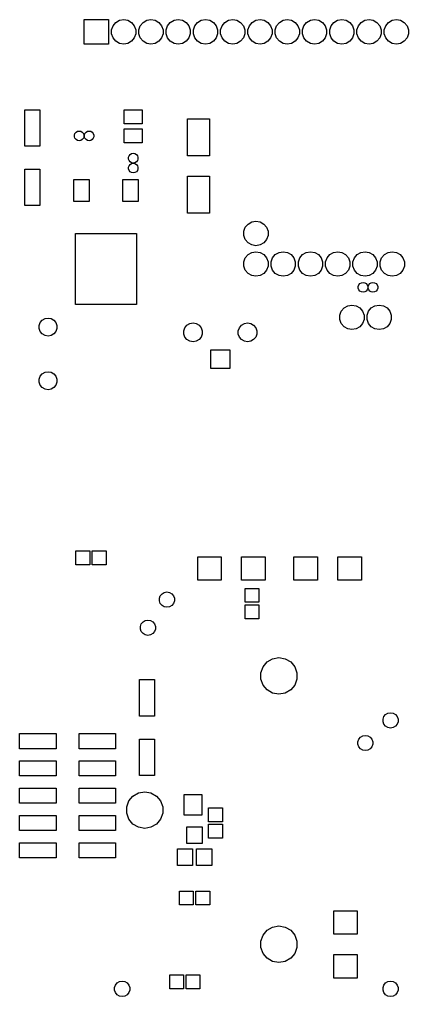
# Model space of a CAD drawing. Extents: x 0 to 100, y -163 to 0.
# Drawn here: x 0.8 to 37.1, y -92.4 to -1.4 of the extents above; entities that cross this region are included whole.
import ezdxf

# ---------------------------------------------------------------- set-up
doc = ezdxf.new("R2010")
doc.units = 0
doc.header["$MEASUREMENT"] = 0
doc.layers.add('BLACK', color=7, linetype='CONTINUOUS')

msp = doc.modelspace()

# ---------------------------------------------------------------- linework, layer by layer
at = {"layer": 'Black'}
for p, q in [((6.8602, -3.6398), (6.8602, -1.3602)), ((6.8602, -1.3602), (9.1398, -1.3602)), ((9.1398, -1.3602), (9.1398, -3.6398)), ((9.54913, -1.92792), (9.80455, -1.62353)), ((9.80455, -1.62353), (10.1487, -1.42485)), ((10.1487, -1.42485), (10.54, -1.35585)), ((10.54, -1.35585), (10.9313, -1.42485)), ((10.9313, -1.42485), (11.2754, -1.62353)), ((11.2754, -1.62353), (11.5309, -1.92792)), ((12.0891, -1.92792), (12.3446, -1.62353)), ((12.3446, -1.62353), (12.6887, -1.42485)), ((12.6887, -1.42485), (13.08, -1.35585)), ((13.08, -1.35585), (13.4713, -1.42485)), ((13.4713, -1.42485), (13.8154, -1.62353)), ((13.8154, -1.62353), (14.0709, -1.92792)), ((14.6291, -1.92792), (14.8846, -1.62353)), ((14.8846, -1.62353), (15.2287, -1.42485)), ((15.2287, -1.42485), (15.62, -1.35585)), ((15.62, -1.35585), (16.0113, -1.42485)), ((16.0113, -1.42485), (16.3554, -1.62353)), ((16.3554, -1.62353), (16.6109, -1.92792)), ((17.1691, -1.92792), (17.4246, -1.62353)), ((17.4246, -1.62353), (17.7687, -1.42485)), ((17.7687, -1.42485), (18.16, -1.35585)), ((18.16, -1.35585), (18.5513, -1.42485)), ((18.5513, -1.42485), (18.8954, -1.62353)), ((18.8954, -1.62353), (19.1509, -1.92792)), ((19.7091, -1.92792), (19.9646, -1.62353)), ((19.9646, -1.62353), (20.3087, -1.42485)), ((20.3087, -1.42485), (20.7, -1.35585)), ((20.7, -1.35585), (21.0913, -1.42485)), ((21.0913, -1.42485), (21.4354, -1.62353)), ((21.4354, -1.62353), (21.6909, -1.92792)), ((22.2491, -1.92792), (22.5046, -1.62353)), ((22.5046, -1.62353), (22.8487, -1.42485)), ((22.8487, -1.42485), (23.24, -1.35585)), ((23.24, -1.35585), (23.6313, -1.42485)), ((23.6313, -1.42485), (23.9754, -1.62353)), ((23.9754, -1.62353), (24.2309, -1.92792)), ((24.7891, -1.92792), (25.0446, -1.62353)), ((25.0446, -1.62353), (25.3887, -1.42485)), ((25.3887, -1.42485), (25.78, -1.35585)), ((25.78, -1.35585), (26.1713, -1.42485)), ((26.1713, -1.42485), (26.5154, -1.62353)), ((26.5154, -1.62353), (26.7709, -1.92792)), ((27.3291, -1.92792), (27.5846, -1.62353)), ((27.5846, -1.62353), (27.9287, -1.42485)), ((27.9287, -1.42485), (28.32, -1.35585)), ((28.32, -1.35585), (28.7113, -1.42485)), ((28.7113, -1.42485), (29.0554, -1.62353)), ((29.0554, -1.62353), (29.3109, -1.92792)), ((29.8691, -1.92792), (30.1246, -1.62353)), ((30.1246, -1.62353), (30.4687, -1.42485)), ((30.4687, -1.42485), (30.86, -1.35585)), ((30.86, -1.35585), (31.2513, -1.42485)), ((31.2513, -1.42485), (31.5954, -1.62353)), ((31.5954, -1.62353), (31.8509, -1.92792)), ((32.4091, -1.92792), (32.6646, -1.62353)), ((32.6646, -1.62353), (33.0087, -1.42485)), ((33.0087, -1.42485), (33.4, -1.35585)), ((33.4, -1.35585), (33.7913, -1.42485)), ((33.7913, -1.42485), (34.1354, -1.62353)), ((34.1354, -1.62353), (34.3909, -1.92792)), ((34.9491, -1.92792), (35.2046, -1.62353)), ((35.2046, -1.62353), (35.5487, -1.42485)), ((35.5487, -1.42485), (35.94, -1.35585)), ((35.94, -1.35585), (36.3313, -1.42485)), ((36.3313, -1.42485), (36.6754, -1.62353)), ((36.6754, -1.62353), (36.9309, -1.92792)), ((9.41323, -2.30132), (9.54913, -1.92792)), ((9.41323, -2.69868), (9.41323, -2.30132)), ((9.54913, -3.07208), (9.41323, -2.69868)), ((11.5309, -1.92792), (11.6668, -2.30132)), ((11.6668, -2.69868), (11.5309, -3.07208)), ((11.6668, -2.30132), (11.6668, -2.69868)), ((11.9532, -2.30132), (12.0891, -1.92792)), ((11.9532, -2.69868), (11.9532, -2.30132)), ((12.0891, -3.07208), (11.9532, -2.69868)), ((14.0709, -1.92792), (14.2068, -2.30132)), ((14.2068, -2.69868), (14.0709, -3.07208)), ((14.2068, -2.30132), (14.2068, -2.69868)), ((14.4932, -2.30132), (14.6291, -1.92792)), ((14.4932, -2.69868), (14.4932, -2.30132)), ((14.6291, -3.07208), (14.4932, -2.69868)), ((16.6109, -1.92792), (16.7468, -2.30132)), ((16.7468, -2.69868), (16.6109, -3.07208)), ((16.7468, -2.30132), (16.7468, -2.69868)), ((17.0332, -2.30132), (17.1691, -1.92792)), ((17.0332, -2.69868), (17.0332, -2.30132)), ((17.1691, -3.07208), (17.0332, -2.69868)), ((19.1509, -1.92792), (19.2868, -2.30132)), ((19.2868, -2.69868), (19.1509, -3.07208)), ((19.2868, -2.30132), (19.2868, -2.69868)), ((19.5732, -2.30132), (19.7091, -1.92792)), ((19.5732, -2.69868), (19.5732, -2.30132)), ((19.7091, -3.07208), (19.5732, -2.69868)), ((21.6909, -1.92792), (21.8268, -2.30132)), ((21.8268, -2.69868), (21.6909, -3.07208)), ((21.8268, -2.30132), (21.8268, -2.69868)), ((22.1132, -2.30132), (22.2491, -1.92792)), ((22.1132, -2.69868), (22.1132, -2.30132)), ((22.2491, -3.07208), (22.1132, -2.69868)), ((24.2309, -1.92792), (24.3668, -2.30132)), ((24.3668, -2.69868), (24.2309, -3.07208)), ((24.3668, -2.30132), (24.3668, -2.69868)), ((24.6532, -2.30132), (24.7891, -1.92792)), ((24.6532, -2.69868), (24.6532, -2.30132)), ((24.7891, -3.07208), (24.6532, -2.69868)), ((26.7709, -1.92792), (26.9068, -2.30132)), ((26.9068, -2.69868), (26.7709, -3.07208)), ((26.9068, -2.30132), (26.9068, -2.69868)), ((27.1932, -2.30132), (27.3291, -1.92792)), ((27.1932, -2.69868), (27.1932, -2.30132)), ((27.3291, -3.07208), (27.1932, -2.69868)), ((29.3109, -1.92792), (29.4468, -2.30132)), ((29.4468, -2.69868), (29.3109, -3.07208)), ((29.4468, -2.30132), (29.4468, -2.69868)), ((29.7332, -2.30132), (29.8691, -1.92792)), ((29.7332, -2.69868), (29.7332, -2.30132)), ((29.8691, -3.07208), (29.7332, -2.69868)), ((31.8509, -1.92792), (31.9868, -2.30132)), ((31.9868, -2.69868), (31.8509, -3.07208)), ((31.9868, -2.30132), (31.9868, -2.69868)), ((32.2732, -2.30132), (32.4091, -1.92792)), ((32.2732, -2.69868), (32.2732, -2.30132)), ((32.4091, -3.07208), (32.2732, -2.69868)), ((34.3909, -1.92792), (34.5268, -2.30132)), ((34.5268, -2.69868), (34.3909, -3.07208)), ((34.5268, -2.30132), (34.5268, -2.69868)), ((34.8132, -2.30132), (34.9491, -1.92792)), ((34.8132, -2.69868), (34.8132, -2.30132)), ((34.9491, -3.07208), (34.8132, -2.69868)), ((36.9309, -1.92792), (37.0668, -2.30132)), ((37.0668, -2.69868), (36.9309, -3.07208)), ((37.0668, -2.30132), (37.0668, -2.69868)), ((9.1398, -3.6398), (6.8602, -3.6398)), ((9.80455, -3.37647), (9.54913, -3.07208)), ((10.1487, -3.57515), (9.80455, -3.37647)), ((10.54, -3.64415), (10.1487, -3.57515)), ((10.9313, -3.57515), (10.54, -3.64415)), ((11.2754, -3.37647), (10.9313, -3.57515)), ((11.5309, -3.07208), (11.2754, -3.37647)), ((12.3446, -3.37647), (12.0891, -3.07208)), ((12.6887, -3.57515), (12.3446, -3.37647)), ((13.08, -3.64415), (12.6887, -3.57515)), ((13.4713, -3.57515), (13.08, -3.64415)), ((13.8154, -3.37647), (13.4713, -3.57515)), ((14.0709, -3.07208), (13.8154, -3.37647)), ((14.8846, -3.37647), (14.6291, -3.07208)), ((15.2287, -3.57515), (14.8846, -3.37647)), ((15.62, -3.64415), (15.2287, -3.57515)), ((16.0113, -3.57515), (15.62, -3.64415)), ((16.3554, -3.37647), (16.0113, -3.57515)), ((16.6109, -3.07208), (16.3554, -3.37647)), ((17.4246, -3.37647), (17.1691, -3.07208)), ((17.7687, -3.57515), (17.4246, -3.37647)), ((18.16, -3.64415), (17.7687, -3.57515)), ((18.5513, -3.57515), (18.16, -3.64415)), ((18.8954, -3.37647), (18.5513, -3.57515)), ((19.1509, -3.07208), (18.8954, -3.37647)), ((19.9646, -3.37647), (19.7091, -3.07208)), ((20.3087, -3.57515), (19.9646, -3.37647)), ((20.7, -3.64415), (20.3087, -3.57515)), ((21.0913, -3.57515), (20.7, -3.64415)), ((21.4354, -3.37647), (21.0913, -3.57515)), ((21.6909, -3.07208), (21.4354, -3.37647)), ((22.5046, -3.37647), (22.2491, -3.07208)), ((22.8487, -3.57515), (22.5046, -3.37647)), ((23.24, -3.64415), (22.8487, -3.57515)), ((23.6313, -3.57515), (23.24, -3.64415)), ((23.9754, -3.37647), (23.6313, -3.57515)), ((24.2309, -3.07208), (23.9754, -3.37647)), ((25.0446, -3.37647), (24.7891, -3.07208)), ((25.3887, -3.57515), (25.0446, -3.37647)), ((25.78, -3.64415), (25.3887, -3.57515)), ((26.1713, -3.57515), (25.78, -3.64415)), ((26.5154, -3.37647), (26.1713, -3.57515)), ((26.7709, -3.07208), (26.5154, -3.37647)), ((27.5846, -3.37647), (27.3291, -3.07208)), ((27.9287, -3.57515), (27.5846, -3.37647)), ((28.32, -3.64415), (27.9287, -3.57515)), ((28.7113, -3.57515), (28.32, -3.64415)), ((29.0554, -3.37647), (28.7113, -3.57515)), ((29.3109, -3.07208), (29.0554, -3.37647)), ((30.1246, -3.37647), (29.8691, -3.07208)), ((30.4687, -3.57515), (30.1246, -3.37647)), ((30.86, -3.64415), (30.4687, -3.57515)), ((31.2513, -3.57515), (30.86, -3.64415)), ((31.5954, -3.37647), (31.2513, -3.57515)), ((31.8509, -3.07208), (31.5954, -3.37647)), ((32.6646, -3.37647), (32.4091, -3.07208)), ((33.0087, -3.57515), (32.6646, -3.37647)), ((33.4, -3.64415), (33.0087, -3.57515)), ((33.7913, -3.57515), (33.4, -3.64415)), ((34.1354, -3.37647), (33.7913, -3.57515)), ((34.3909, -3.07208), (34.1354, -3.37647)), ((35.2046, -3.37647), (34.9491, -3.07208)), ((35.5487, -3.57515), (35.2046, -3.37647)), ((35.94, -3.64415), (35.5487, -3.57515)), ((36.3313, -3.57515), (35.94, -3.64415)), ((36.6754, -3.37647), (36.3313, -3.57515)), ((36.9309, -3.07208), (36.6754, -3.37647)), ((1.332, -13.154), (1.332, -9.754)), ((1.332, -9.754), (2.732, -9.754)), ((2.732, -9.754), (2.732, -13.154)), ((10.595, -11.0585), (10.595, -9.7695)), ((10.595, -9.7695), (12.265, -9.7695)), ((12.265, -9.7695), (12.265, -11.0585)), ((16.4745, -14.057), (16.4745, -10.609)), ((16.4745, -10.609), (18.5255, -10.609)), ((18.5255, -10.609), (18.5255, -14.057)), ((6.10606, -11.8468), (6.24159, -11.7685)), ((6.24159, -11.7685), (6.39572, -11.7414)), ((6.39572, -11.7414), (6.54985, -11.7685)), ((6.54985, -11.7685), (6.68538, -11.8468)), ((7.03062, -11.8468), (7.16615, -11.7685)), ((7.16615, -11.7685), (7.32028, -11.7414)), ((7.32028, -11.7414), (7.47441, -11.7685)), ((7.47441, -11.7685), (7.60994, -11.8468)), ((12.265, -11.0585), (10.595, -11.0585)), ((10.595, -12.8365), (10.595, -11.5475)), ((10.595, -11.5475), (12.265, -11.5475)), ((12.265, -11.5475), (12.265, -12.8365)), ((5.95193, -12.1137), (6.00546, -11.9667)), ((5.95193, -12.2703), (5.95193, -12.1137)), ((6.00546, -12.4173), (5.95193, -12.2703)), ((6.00546, -11.9667), (6.10606, -11.8468)), ((6.10606, -12.5372), (6.00546, -12.4173)), ((6.24159, -12.6155), (6.10606, -12.5372)), ((6.39572, -12.6426), (6.24159, -12.6155)), ((6.54985, -12.6155), (6.39572, -12.6426)), ((6.68538, -12.5372), (6.54985, -12.6155)), ((6.68538, -11.8468), (6.78598, -11.9667)), ((6.78598, -12.4173), (6.68538, -12.5372)), ((6.78598, -11.9667), (6.83951, -12.1137)), ((6.83951, -12.2703), (6.78598, -12.4173)), ((6.83951, -12.1137), (6.83951, -12.2703)), ((6.87649, -12.1137), (6.93002, -11.9667)), ((6.87649, -12.2703), (6.87649, -12.1137)), ((6.93002, -12.4173), (6.87649, -12.2703)), ((6.93002, -11.9667), (7.03062, -11.8468)), ((7.03062, -12.5372), (6.93002, -12.4173)), ((7.16615, -12.6155), (7.03062, -12.5372)), ((7.32028, -12.6426), (7.16615, -12.6155)), ((7.47441, -12.6155), (7.32028, -12.6426)), ((7.60994, -12.5372), (7.47441, -12.6155)), ((7.60994, -11.8468), (7.71054, -11.9667)), ((7.71054, -12.4173), (7.60994, -12.5372)), ((7.71054, -11.9667), (7.76407, -12.1137)), ((7.76407, -12.2703), (7.71054, -12.4173)), ((7.76407, -12.1137), (7.76407, -12.2703)), ((2.732, -13.154), (1.332, -13.154)), ((12.265, -12.8365), (10.595, -12.8365)), ((10.9862, -14.1915), (11.0397, -14.0444)), ((10.9862, -14.348), (10.9862, -14.1915)), ((11.0397, -14.495), (10.9862, -14.348)), ((11.0397, -14.0444), (11.1403, -13.9245)), ((11.1403, -14.6149), (11.0397, -14.495)), ((11.1403, -13.9245), (11.2759, -13.8463)), ((11.2759, -13.8463), (11.43, -13.8191)), ((11.43, -13.8191), (11.5841, -13.8463)), ((11.5841, -13.8463), (11.7197, -13.9245)), ((11.7197, -13.9245), (11.8203, -14.0444)), ((11.8203, -14.495), (11.7197, -14.6149)), ((11.8203, -14.0444), (11.8738, -14.1915)), ((11.8738, -14.348), (11.8203, -14.495)), ((11.8738, -14.1915), (11.8738, -14.348)), ((18.5255, -14.057), (16.4745, -14.057)), ((1.332, -18.694), (1.332, -15.294)), ((1.332, -15.294), (2.732, -15.294)), ((2.732, -15.294), (2.732, -18.694)), ((10.9862, -15.116), (11.0397, -14.969)), ((10.9862, -15.2725), (10.9862, -15.116)), ((11.0397, -15.4196), (10.9862, -15.2725)), ((11.0397, -14.969), (11.1403, -14.8491)), ((11.1403, -15.5395), (11.0397, -15.4196)), ((11.2759, -14.6932), (11.1403, -14.6149)), ((11.1403, -14.8491), (11.2759, -14.7708)), ((11.43, -14.7204), (11.2759, -14.6932)), ((11.2759, -14.7708), (11.43, -14.7436)), ((11.5841, -14.6932), (11.43, -14.7204)), ((11.43, -14.7436), (11.5841, -14.7708)), ((11.7197, -14.6149), (11.5841, -14.6932)), ((11.5841, -14.7708), (11.7197, -14.8491)), ((11.7197, -14.8491), (11.8203, -14.969)), ((11.8203, -15.4196), (11.7197, -15.5395)), ((11.8203, -14.969), (11.8738, -15.116)), ((11.8738, -15.2725), (11.8203, -15.4196)), ((11.8738, -15.116), (11.8738, -15.2725)), ((5.896, -18.2975), (5.896, -16.2465)), ((5.896, -16.2465), (7.312, -16.2465)), ((7.312, -16.2465), (7.312, -18.2975)), ((10.468, -18.2975), (10.468, -16.2465)), ((10.468, -16.2465), (11.884, -16.2465)), ((11.2759, -15.6177), (11.1403, -15.5395)), ((11.43, -15.6449), (11.2759, -15.6177)), ((11.5841, -15.6177), (11.43, -15.6449)), ((11.7197, -15.5395), (11.5841, -15.6177)), ((11.884, -16.2465), (11.884, -18.2975)), ((16.4745, -19.391), (16.4745, -15.943)), ((16.4745, -15.943), (18.5255, -15.943)), ((18.5255, -15.943), (18.5255, -19.391)), ((2.732, -18.694), (1.332, -18.694)), ((7.312, -18.2975), (5.896, -18.2975)), ((11.884, -18.2975), (10.468, -18.2975)), ((18.5255, -19.391), (16.4745, -19.391)), ((21.7332, -21.0813), (21.8691, -20.7079)), ((21.8691, -20.7079), (22.1246, -20.4035)), ((22.1246, -20.4035), (22.4687, -20.2048)), ((22.4687, -20.2048), (22.86, -20.1358)), ((22.86, -20.1358), (23.2513, -20.2048)), ((23.2513, -20.2048), (23.5954, -20.4035)), ((23.5954, -20.4035), (23.8509, -20.7079)), ((23.8509, -20.7079), (23.9868, -21.0813)), ((6.04078, -27.8962), (6.04078, -21.2986)), ((6.04078, -21.2986), (11.7392, -21.2986)), ((11.7392, -21.2986), (11.7392, -27.8962)), ((21.7332, -21.4787), (21.7332, -21.0813)), ((21.8691, -21.8521), (21.7332, -21.4787)), ((23.9868, -21.4787), (23.8509, -21.8521)), ((23.9868, -21.0813), (23.9868, -21.4787)), ((22.1246, -22.1565), (21.8691, -21.8521)), ((22.4687, -22.3552), (22.1246, -22.1565)), ((22.86, -22.4242), (22.4687, -22.3552)), ((23.2513, -22.3552), (22.86, -22.4242)), ((23.5954, -22.1565), (23.2513, -22.3552)), ((23.8509, -21.8521), (23.5954, -22.1565)), ((21.7332, -23.9313), (21.8691, -23.5579)), ((21.8691, -23.5579), (22.1246, -23.2535)), ((22.1246, -23.2535), (22.4687, -23.0548)), ((22.4687, -23.0548), (22.86, -22.9858)), ((22.86, -22.9858), (23.2513, -23.0548)), ((23.2513, -23.0548), (23.5954, -23.2535)), ((23.5954, -23.2535), (23.8509, -23.5579)), ((23.8509, -23.5579), (23.9868, -23.9313)), ((24.2732, -23.9313), (24.4091, -23.5579)), ((24.4091, -23.5579), (24.6646, -23.2535)), ((24.6646, -23.2535), (25.0087, -23.0548)), ((25.0087, -23.0548), (25.4, -22.9858)), ((25.4, -22.9858), (25.7913, -23.0548)), ((25.7913, -23.0548), (26.1354, -23.2535)), ((26.1354, -23.2535), (26.3909, -23.5579)), ((26.3909, -23.5579), (26.5268, -23.9313)), ((26.8132, -23.9313), (26.9491, -23.5579)), ((26.9491, -23.5579), (27.2046, -23.2535)), ((27.2046, -23.2535), (27.5487, -23.0548)), ((27.5487, -23.0548), (27.94, -22.9858)), ((27.94, -22.9858), (28.3313, -23.0548)), ((28.3313, -23.0548), (28.6754, -23.2535)), ((28.6754, -23.2535), (28.9309, -23.5579)), ((28.9309, -23.5579), (29.0668, -23.9313)), ((29.3532, -23.9313), (29.4891, -23.5579)), ((29.4891, -23.5579), (29.7446, -23.2535)), ((29.7446, -23.2535), (30.0887, -23.0548)), ((30.0887, -23.0548), (30.48, -22.9858)), ((30.48, -22.9858), (30.8713, -23.0548)), ((30.8713, -23.0548), (31.2154, -23.2535)), ((31.2154, -23.2535), (31.4709, -23.5579)), ((31.4709, -23.5579), (31.6068, -23.9313)), ((31.8932, -23.9313), (32.0291, -23.5579)), ((32.0291, -23.5579), (32.2846, -23.2535)), ((32.2846, -23.2535), (32.6287, -23.0548)), ((32.6287, -23.0548), (33.02, -22.9858)), ((33.02, -22.9858), (33.4113, -23.0548)), ((33.4113, -23.0548), (33.7554, -23.2535)), ((33.7554, -23.2535), (34.0109, -23.5579)), ((34.0109, -23.5579), (34.1468, -23.9313)), ((34.4332, -23.9313), (34.5691, -23.5579)), ((34.5691, -23.5579), (34.8246, -23.2535)), ((34.8246, -23.2535), (35.1687, -23.0548)), ((35.1687, -23.0548), (35.56, -22.9858)), ((35.56, -22.9858), (35.9513, -23.0548)), ((35.9513, -23.0548), (36.2954, -23.2535)), ((36.2954, -23.2535), (36.5509, -23.5579)), ((36.5509, -23.5579), (36.6868, -23.9313)), ((21.7332, -24.3287), (21.7332, -23.9313)), ((21.8691, -24.7021), (21.7332, -24.3287)), ((23.9868, -24.3287), (23.8509, -24.7021)), ((23.9868, -23.9313), (23.9868, -24.3287)), ((24.2732, -24.3287), (24.2732, -23.9313)), ((24.4091, -24.7021), (24.2732, -24.3287)), ((26.5268, -24.3287), (26.3909, -24.7021)), ((26.5268, -23.9313), (26.5268, -24.3287)), ((26.8132, -24.3287), (26.8132, -23.9313)), ((26.9491, -24.7021), (26.8132, -24.3287)), ((29.0668, -24.3287), (28.9309, -24.7021)), ((29.0668, -23.9313), (29.0668, -24.3287)), ((29.3532, -24.3287), (29.3532, -23.9313)), ((29.4891, -24.7021), (29.3532, -24.3287)), ((31.6068, -24.3287), (31.4709, -24.7021)), ((31.6068, -23.9313), (31.6068, -24.3287)), ((31.8932, -24.3287), (31.8932, -23.9313)), ((32.0291, -24.7021), (31.8932, -24.3287)), ((34.1468, -24.3287), (34.0109, -24.7021)), ((34.1468, -23.9313), (34.1468, -24.3287)), ((34.4332, -24.3287), (34.4332, -23.9313)), ((34.5691, -24.7021), (34.4332, -24.3287)), ((36.6868, -24.3287), (36.5509, -24.7021)), ((36.6868, -23.9313), (36.6868, -24.3287)), ((22.1246, -25.0065), (21.8691, -24.7021)), ((22.4687, -25.2052), (22.1246, -25.0065)), ((22.86, -25.2742), (22.4687, -25.2052)), ((23.2513, -25.2052), (22.86, -25.2742)), ((23.5954, -25.0065), (23.2513, -25.2052)), ((23.8509, -24.7021), (23.5954, -25.0065)), ((24.6646, -25.0065), (24.4091, -24.7021)), ((25.0087, -25.2052), (24.6646, -25.0065)), ((25.4, -25.2742), (25.0087, -25.2052)), ((25.7913, -25.2052), (25.4, -25.2742)), ((26.1354, -25.0065), (25.7913, -25.2052)), ((26.3909, -24.7021), (26.1354, -25.0065)), ((27.2046, -25.0065), (26.9491, -24.7021)), ((27.5487, -25.2052), (27.2046, -25.0065)), ((27.94, -25.2742), (27.5487, -25.2052)), ((28.3313, -25.2052), (27.94, -25.2742)), ((28.6754, -25.0065), (28.3313, -25.2052)), ((28.9309, -24.7021), (28.6754, -25.0065)), ((29.7446, -25.0065), (29.4891, -24.7021)), ((30.0887, -25.2052), (29.7446, -25.0065)), ((30.48, -25.2742), (30.0887, -25.2052)), ((30.8713, -25.2052), (30.48, -25.2742)), ((31.2154, -25.0065), (30.8713, -25.2052)), ((31.4709, -24.7021), (31.2154, -25.0065)), ((32.2846, -25.0065), (32.0291, -24.7021)), ((32.6287, -25.2052), (32.2846, -25.0065)), ((33.02, -25.2742), (32.6287, -25.2052)), ((33.4113, -25.2052), (33.02, -25.2742)), ((33.7554, -25.0065), (33.4113, -25.2052)), ((34.0109, -24.7021), (33.7554, -25.0065)), ((34.8246, -25.0065), (34.5691, -24.7021)), ((35.1687, -25.2052), (34.8246, -25.0065)), ((35.56, -25.2742), (35.1687, -25.2052)), ((35.9513, -25.2052), (35.56, -25.2742)), ((36.2954, -25.0065), (35.9513, -25.2052)), ((36.5509, -24.7021), (36.2954, -25.0065)), ((32.3939, -26.2217), (32.4475, -26.0747)), ((32.3939, -26.3783), (32.3939, -26.2217)), ((32.4475, -26.5253), (32.3939, -26.3783)), ((32.4475, -26.0747), (32.5481, -25.9548)), ((32.5481, -25.9548), (32.6836, -25.8765)), ((32.6836, -25.8765), (32.8377, -25.8494)), ((32.8377, -25.8494), (32.9918, -25.8765)), ((32.9918, -25.8765), (33.1274, -25.9548)), ((33.1274, -25.9548), (33.228, -26.0747)), ((33.228, -26.0747), (33.2815, -26.2217)), ((33.2815, -26.3783), (33.228, -26.5253)), ((33.2815, -26.2217), (33.2815, -26.3783)), ((33.3185, -26.2217), (33.372, -26.0747)), ((33.3185, -26.3783), (33.3185, -26.2217)), ((33.372, -26.5253), (33.3185, -26.3783)), ((33.372, -26.0747), (33.4726, -25.9548)), ((33.4726, -25.9548), (33.6082, -25.8765)), ((33.6082, -25.8765), (33.7623, -25.8494)), ((33.7623, -25.8494), (33.9164, -25.8765)), ((33.9164, -25.8765), (34.0519, -25.9548)), ((34.0519, -25.9548), (34.1525, -26.0747)), ((34.1525, -26.0747), (34.2061, -26.2217)), ((34.2061, -26.3783), (34.1525, -26.5253)), ((34.2061, -26.2217), (34.2061, -26.3783)), ((32.5481, -26.6452), (32.4475, -26.5253)), ((32.6836, -26.7235), (32.5481, -26.6452)), ((32.8377, -26.7506), (32.6836, -26.7235)), ((32.9918, -26.7235), (32.8377, -26.7506)), ((33.1274, -26.6452), (32.9918, -26.7235)), ((33.228, -26.5253), (33.1274, -26.6452)), ((33.4726, -26.6452), (33.372, -26.5253)), ((33.6082, -26.7235), (33.4726, -26.6452)), ((33.7623, -26.7506), (33.6082, -26.7235)), ((33.9164, -26.7235), (33.7623, -26.7506)), ((34.0519, -26.6452), (33.9164, -26.7235)), ((34.1525, -26.5253), (34.0519, -26.6452)), ((11.7392, -27.8962), (6.04078, -27.8962)), ((31.0646, -28.2235), (31.4087, -28.0248)), ((31.4087, -28.0248), (31.8, -27.9558)), ((31.8, -27.9558), (32.1913, -28.0248)), ((32.1913, -28.0248), (32.5354, -28.2235)), ((33.6046, -28.2235), (33.9487, -28.0248)), ((33.9487, -28.0248), (34.34, -27.9558)), ((34.34, -27.9558), (34.7313, -28.0248)), ((34.7313, -28.0248), (35.0754, -28.2235)), ((30.6732, -28.9013), (30.8091, -28.5279)), ((30.6732, -29.2987), (30.6732, -28.9013)), ((30.8091, -28.5279), (31.0646, -28.2235)), ((32.5354, -28.2235), (32.7909, -28.5279)), ((32.7909, -28.5279), (32.9268, -28.9013)), ((32.9268, -28.9013), (32.9268, -29.2987)), ((33.2132, -28.9013), (33.3491, -28.5279)), ((33.2132, -29.2987), (33.2132, -28.9013)), ((33.3491, -28.5279), (33.6046, -28.2235)), ((35.0754, -28.2235), (35.3309, -28.5279)), ((35.3309, -28.5279), (35.4668, -28.9013)), ((35.4668, -28.9013), (35.4668, -29.2987)), ((2.67454, -29.8551), (2.77411, -29.5815)), ((2.67454, -30.1462), (2.67454, -29.8551)), ((2.77411, -29.5815), (2.96122, -29.3585)), ((2.96122, -29.3585), (3.21332, -29.213)), ((3.21332, -29.213), (3.5, -29.1624)), ((3.5, -29.1624), (3.78668, -29.213)), ((3.78668, -29.213), (4.03878, -29.3585)), ((4.03878, -29.3585), (4.22589, -29.5815)), ((4.22589, -29.5815), (4.32546, -29.8551)), ((4.32546, -29.8551), (4.32546, -30.1462)), ((16.2399, -30.0611), (16.4358, -29.8276)), ((16.4358, -29.8276), (16.6998, -29.6752)), ((16.6998, -29.6752), (17, -29.6223)), ((17, -29.6223), (17.3002, -29.6752)), ((17.3002, -29.6752), (17.5642, -29.8276)), ((17.5642, -29.8276), (17.7601, -30.0611)), ((21.3199, -30.0611), (21.5158, -29.8276)), ((21.5158, -29.8276), (21.7798, -29.6752)), ((21.7798, -29.6752), (22.08, -29.6223)), ((22.08, -29.6223), (22.3802, -29.6752)), ((22.3802, -29.6752), (22.6442, -29.8276)), ((22.6442, -29.8276), (22.8401, -30.0611)), ((30.8091, -29.6721), (30.6732, -29.2987)), ((31.0646, -29.9765), (30.8091, -29.6721)), ((31.4087, -30.1752), (31.0646, -29.9765)), ((32.5354, -29.9765), (32.1913, -30.1752)), ((32.7909, -29.6721), (32.5354, -29.9765)), ((32.9268, -29.2987), (32.7909, -29.6721)), ((33.3491, -29.6721), (33.2132, -29.2987)), ((33.6046, -29.9765), (33.3491, -29.6721)), ((33.9487, -30.1752), (33.6046, -29.9765)), ((35.0754, -29.9765), (34.7313, -30.1752)), ((35.3309, -29.6721), (35.0754, -29.9765)), ((35.4668, -29.2987), (35.3309, -29.6721)), ((2.77411, -30.4197), (2.67454, -30.1462)), ((2.96122, -30.6427), (2.77411, -30.4197)), ((3.21332, -30.7883), (2.96122, -30.6427)), ((3.5, -30.8388), (3.21332, -30.7883)), ((3.78668, -30.7883), (3.5, -30.8388)), ((4.03878, -30.6427), (3.78668, -30.7883)), ((4.22589, -30.4197), (4.03878, -30.6427)), ((4.32546, -30.1462), (4.22589, -30.4197)), ((16.1356, -30.3476), (16.2399, -30.0611)), ((16.1356, -30.6524), (16.1356, -30.3476)), ((16.2399, -30.9388), (16.1356, -30.6524)), ((16.4358, -31.1723), (16.2399, -30.9388)), ((17.7601, -30.9388), (17.5642, -31.1723)), ((17.7601, -30.0611), (17.8644, -30.3476)), ((17.8644, -30.6524), (17.7601, -30.9388)), ((17.8644, -30.3476), (17.8644, -30.6524)), ((21.2156, -30.3476), (21.3199, -30.0611)), ((21.2156, -30.6524), (21.2156, -30.3476)), ((21.3199, -30.9388), (21.2156, -30.6524)), ((21.5158, -31.1723), (21.3199, -30.9388)), ((22.8401, -30.9388), (22.6442, -31.1723)), ((22.8401, -30.0611), (22.9444, -30.3476)), ((22.9444, -30.6524), (22.8401, -30.9388)), ((22.9444, -30.3476), (22.9444, -30.6524)), ((31.8, -30.2442), (31.4087, -30.1752)), ((32.1913, -30.1752), (31.8, -30.2442)), ((34.34, -30.2442), (33.9487, -30.1752)), ((34.7313, -30.1752), (34.34, -30.2442)), ((16.6998, -31.3248), (16.4358, -31.1723)), ((17, -31.3777), (16.6998, -31.3248)), ((17.3002, -31.3248), (17, -31.3777)), ((17.5642, -31.1723), (17.3002, -31.3248)), ((21.7798, -31.3248), (21.5158, -31.1723)), ((22.08, -31.3777), (21.7798, -31.3248)), ((22.3802, -31.3248), (22.08, -31.3777)), ((22.6442, -31.1723), (22.3802, -31.3248)), ((18.6656, -33.8712), (18.6656, -32.1224)), ((18.6656, -32.1224), (20.4144, -32.1224)), ((20.4144, -32.1224), (20.4144, -33.8712)), ((2.67454, -34.8538), (2.77411, -34.5803)), ((2.77411, -34.5803), (2.96122, -34.3573)), ((2.96122, -34.3573), (3.21332, -34.2117)), ((3.21332, -34.2117), (3.5, -34.1612)), ((3.5, -34.1612), (3.78668, -34.2117)), ((3.78668, -34.2117), (4.03878, -34.3573)), ((4.03878, -34.3573), (4.22589, -34.5803)), ((4.22589, -34.5803), (4.32546, -34.8538)), ((20.4144, -33.8712), (18.6656, -33.8712)), ((2.67454, -35.1449), (2.67454, -34.8538)), ((2.77411, -35.4185), (2.67454, -35.1449)), ((2.96122, -35.6415), (2.77411, -35.4185)), ((4.22589, -35.4185), (4.03878, -35.6415)), ((4.32546, -35.1449), (4.22589, -35.4185)), ((4.32546, -34.8538), (4.32546, -35.1449)), ((3.21332, -35.787), (2.96122, -35.6415)), ((3.5, -35.8376), (3.21332, -35.787)), ((3.78668, -35.787), (3.5, -35.8376)), ((4.03878, -35.6415), (3.78668, -35.787)), ((6.0935, -52.1445), (6.0935, -50.8555)), ((6.0935, -50.8555), (7.3825, -50.8555)), ((7.3825, -50.8555), (7.3825, -52.1445)), ((7.6175, -52.1445), (7.6175, -50.8555)), ((7.6175, -50.8555), (8.9065, -50.8555)), ((8.9065, -50.8555), (8.9065, -52.1445)), ((17.4352, -53.5839), (17.4352, -51.4161)), ((17.4352, -51.4161), (19.6335, -51.4161)), ((19.6335, -51.4161), (19.6335, -53.5839)), ((21.5145, -53.5839), (21.5145, -51.4161)), ((21.5145, -51.4161), (23.7128, -51.4161)), ((23.7128, -51.4161), (23.7128, -53.5839)), ((26.4008, -53.5839), (26.4008, -51.4161)), ((26.4008, -51.4161), (28.5991, -51.4161)), ((28.5991, -51.4161), (28.5991, -53.5839)), ((30.4801, -53.5839), (30.4801, -51.4161)), ((30.4801, -51.4161), (32.6784, -51.4161)), ((32.6784, -51.4161), (32.6784, -53.5839)), ((7.3825, -52.1445), (6.0935, -52.1445)), ((8.9065, -52.1445), (7.6175, -52.1445)), ((19.6335, -53.5839), (17.4352, -53.5839)), ((23.7128, -53.5839), (21.5145, -53.5839)), ((28.5991, -53.5839), (26.4008, -53.5839)), ((32.6784, -53.5839), (30.4801, -53.5839)), ((21.8555, -55.6445), (21.8555, -54.3555)), ((21.8555, -54.3555), (23.1445, -54.3555)), ((23.1445, -54.3555), (23.1445, -55.6445)), ((13.8701, -55.2666), (13.9545, -55.0346)), ((13.8701, -55.5134), (13.8701, -55.2666)), ((13.9545, -55.0346), (14.1132, -54.8456)), ((14.1132, -54.8456), (14.3269, -54.7222)), ((14.3269, -54.7222), (14.57, -54.6793)), ((14.57, -54.6793), (14.8131, -54.7222)), ((14.8131, -54.7222), (15.0268, -54.8456)), ((15.0268, -54.8456), (15.1855, -55.0346)), ((15.1855, -55.0346), (15.2699, -55.2666)), ((15.2699, -55.2666), (15.2699, -55.5134)), ((13.9545, -55.7454), (13.8701, -55.5134)), ((14.1132, -55.9344), (13.9545, -55.7454)), ((14.3269, -56.0578), (14.1132, -55.9344)), ((14.57, -56.1007), (14.3269, -56.0578)), ((14.8131, -56.0578), (14.57, -56.1007)), ((15.0268, -55.9344), (14.8131, -56.0578)), ((15.1855, -55.7454), (15.0268, -55.9344)), ((15.2699, -55.5134), (15.1855, -55.7454)), ((23.1445, -55.6445), (21.8555, -55.6445)), ((21.8555, -57.1685), (21.8555, -55.8795)), ((21.8555, -55.8795), (23.1445, -55.8795)), ((23.1445, -55.8795), (23.1445, -57.1685)), ((12.5569, -57.3422), (12.8, -57.2993)), ((12.8, -57.2993), (13.0431, -57.3422)), ((23.1445, -57.1685), (21.8555, -57.1685)), ((12.1001, -57.8866), (12.1845, -57.6546)), ((12.1001, -58.1334), (12.1001, -57.8866)), ((12.1845, -58.3654), (12.1001, -58.1334)), ((12.1845, -57.6546), (12.3432, -57.4656)), ((12.3432, -57.4656), (12.5569, -57.3422)), ((13.0431, -57.3422), (13.2568, -57.4656)), ((13.2568, -57.4656), (13.4155, -57.6546)), ((13.4155, -57.6546), (13.4999, -57.8866)), ((13.4999, -58.1334), (13.4155, -58.3654)), ((13.4999, -57.8866), (13.4999, -58.1334)), ((12.3432, -58.5544), (12.1845, -58.3654)), ((12.5569, -58.6778), (12.3432, -58.5544)), ((12.8, -58.7207), (12.5569, -58.6778)), ((13.0431, -58.6778), (12.8, -58.7207)), ((13.2568, -58.5544), (13.0431, -58.6778)), ((13.4155, -58.3654), (13.2568, -58.5544)), ((23.9031, -61.1927), (24.4163, -60.8964)), ((24.4163, -60.8964), (25, -60.7935)), ((25, -60.7935), (25.5837, -60.8964)), ((25.5837, -60.8964), (26.0969, -61.1927)), ((23.3194, -62.2037), (23.5221, -61.6468)), ((23.5221, -61.6468), (23.9031, -61.1927)), ((26.0969, -61.1927), (26.4779, -61.6468)), ((26.4779, -61.6468), (26.6806, -62.2037)), ((23.3194, -62.7963), (23.3194, -62.2037)), ((26.6806, -62.2037), (26.6806, -62.7963)), ((12, -66.24), (12, -62.84)), ((12, -62.84), (13.4, -62.84)), ((13.4, -62.84), (13.4, -66.24)), ((23.5221, -63.3532), (23.3194, -62.7963)), ((23.9031, -63.8072), (23.5221, -63.3532)), ((26.4779, -63.3532), (26.0969, -63.8072)), ((26.6806, -62.7963), (26.4779, -63.3532)), ((24.4163, -64.1036), (23.9031, -63.8072)), ((25, -64.2065), (24.4163, -64.1036)), ((25.5837, -64.1036), (25, -64.2065)), ((26.0969, -63.8072), (25.5837, -64.1036)), ((13.4, -66.24), (12, -66.24)), ((34.7001, -66.5266), (34.7845, -66.2946)), ((34.7845, -66.2946), (34.9432, -66.1056)), ((34.9432, -66.1056), (35.1569, -65.9822)), ((35.1569, -65.9822), (35.4, -65.9393)), ((35.4, -65.9393), (35.6431, -65.9822)), ((35.6431, -65.9822), (35.8568, -66.1056)), ((35.8568, -66.1056), (36.0155, -66.2946)), ((36.0155, -66.2946), (36.0999, -66.5266)), ((34.7001, -66.7734), (34.7001, -66.5266)), ((34.7845, -67.0054), (34.7001, -66.7734)), ((34.9432, -67.1944), (34.7845, -67.0054)), ((35.1569, -67.3178), (34.9432, -67.1944)), ((35.4, -67.3607), (35.1569, -67.3178)), ((35.6431, -67.3178), (35.4, -67.3607)), ((35.8568, -67.1944), (35.6431, -67.3178)), ((36.0155, -67.0054), (35.8568, -67.1944)), ((36.0999, -66.7734), (36.0155, -67.0054)), ((36.0999, -66.5266), (36.0999, -66.7734)), ((0.84, -69.28), (0.84, -67.88)), ((0.84, -67.88), (4.24, -67.88)), ((4.24, -67.88), (4.24, -69.28)), ((6.38, -69.28), (6.38, -67.88)), ((6.38, -67.88), (9.78, -67.88)), ((9.78, -67.88), (9.78, -69.28)), ((32.4345, -68.3946), (32.5932, -68.2056)), ((32.5932, -68.2056), (32.8069, -68.0822)), ((32.8069, -68.0822), (33.05, -68.0393)), ((33.05, -68.0393), (33.2931, -68.0822)), ((33.2931, -68.0822), (33.5068, -68.2056)), ((33.5068, -68.2056), (33.6655, -68.3946)), ((12, -71.78), (12, -68.38)), ((12, -68.38), (13.4, -68.38)), ((13.4, -68.38), (13.4, -71.78)), ((32.3501, -68.6266), (32.4345, -68.3946)), ((32.3501, -68.8734), (32.3501, -68.6266)), ((32.4345, -69.1054), (32.3501, -68.8734)), ((32.5932, -69.2944), (32.4345, -69.1054)), ((33.6655, -69.1054), (33.5068, -69.2944)), ((33.6655, -68.3946), (33.7499, -68.6266)), ((33.7499, -68.8734), (33.6655, -69.1054)), ((33.7499, -68.6266), (33.7499, -68.8734)), ((4.24, -69.28), (0.84, -69.28)), ((9.78, -69.28), (6.38, -69.28)), ((32.8069, -69.4178), (32.5932, -69.2944)), ((33.05, -69.4607), (32.8069, -69.4178)), ((33.2931, -69.4178), (33.05, -69.4607)), ((33.5068, -69.2944), (33.2931, -69.4178)), ((0.84, -71.82), (0.84, -70.42)), ((0.84, -70.42), (4.24, -70.42)), ((4.24, -70.42), (4.24, -71.82)), ((6.38, -71.82), (6.38, -70.42)), ((6.38, -70.42), (9.78, -70.42)), ((9.78, -70.42), (9.78, -71.82)), ((4.24, -71.82), (0.84, -71.82)), ((9.78, -71.82), (6.38, -71.82)), ((13.4, -71.78), (12, -71.78)), ((0.84, -74.36), (0.84, -72.96)), ((0.84, -72.96), (4.24, -72.96)), ((4.24, -72.96), (4.24, -74.36)), ((6.38, -74.36), (6.38, -72.96)), ((6.38, -72.96), (9.78, -72.96)), ((9.78, -72.96), (9.78, -74.36)), ((11.0221, -74.1468), (11.4031, -73.6928)), ((11.4031, -73.6928), (11.9163, -73.3964)), ((11.9163, -73.3964), (12.5, -73.2935)), ((12.5, -73.2935), (13.0837, -73.3964)), ((13.0837, -73.3964), (13.5969, -73.6928)), ((13.5969, -73.6928), (13.9779, -74.1468)), ((16.165, -74.4325), (16.165, -73.5325)), ((16.165, -73.5325), (17.835, -73.5325)), ((17.835, -73.5325), (17.835, -74.5675)), ((4.24, -74.36), (0.84, -74.36)), ((9.78, -74.36), (6.38, -74.36)), ((10.8194, -74.7037), (11.0221, -74.1468)), ((13.9779, -74.1468), (14.1806, -74.7037)), ((16.165, -75.4675), (16.165, -74.4325)), ((17.835, -74.5675), (17.835, -75.4675)), ((0.84, -76.9), (0.84, -75.5)), ((0.84, -75.5), (4.24, -75.5)), ((4.24, -75.5), (4.24, -76.9)), ((6.38, -76.9), (6.38, -75.5)), ((6.38, -75.5), (9.78, -75.5)), ((9.78, -75.5), (9.78, -76.9)), ((10.8194, -75.2963), (10.8194, -74.7037)), ((11.0221, -75.8532), (10.8194, -75.2963)), ((14.1806, -75.2963), (13.9779, -75.8532)), ((14.1806, -74.7037), (14.1806, -75.2963)), ((17.835, -75.4675), (16.165, -75.4675)), ((18.4555, -76.0825), (18.4555, -74.7935)), ((18.4555, -74.7935), (19.7445, -74.7935)), ((19.7445, -74.7935), (19.7445, -76.0825)), ((11.4031, -76.3072), (11.0221, -75.8532)), ((11.9163, -76.6036), (11.4031, -76.3072)), ((13.5969, -76.3072), (13.0837, -76.6036)), ((13.9779, -75.8532), (13.5969, -76.3072)), ((19.7445, -76.0825), (18.4555, -76.0825)), ((18.4555, -77.6065), (18.4555, -76.3175)), ((18.4555, -76.3175), (19.7445, -76.3175)), ((19.7445, -76.3175), (19.7445, -77.6065)), ((4.24, -76.9), (0.84, -76.9)), ((9.78, -76.9), (6.38, -76.9)), ((12.5, -76.7065), (11.9163, -76.6036)), ((13.0837, -76.6036), (12.5, -76.7065)), ((16.437, -78.1145), (16.437, -76.5715)), ((16.437, -76.5715), (17.853, -76.5715)), ((17.853, -76.5715), (17.853, -78.1145)), ((0.84, -79.44), (0.84, -78.04)), ((0.84, -78.04), (4.24, -78.04)), ((4.24, -78.04), (4.24, -79.44)), ((6.38, -79.44), (6.38, -78.04)), ((6.38, -78.04), (9.78, -78.04)), ((9.78, -78.04), (9.78, -79.44)), ((17.853, -78.1145), (16.437, -78.1145)), ((19.7445, -77.6065), (18.4555, -77.6065)), ((15.548, -80.1465), (15.548, -78.6035)), ((15.548, -78.6035), (16.964, -78.6035)), ((16.964, -78.6035), (16.964, -80.1465)), ((17.326, -80.1465), (17.326, -78.6035)), ((17.326, -78.6035), (18.742, -78.6035)), ((18.742, -78.6035), (18.742, -80.1465)), ((4.24, -79.44), (0.84, -79.44)), ((9.78, -79.44), (6.38, -79.44)), ((16.964, -80.1465), (15.548, -80.1465)), ((18.742, -80.1465), (17.326, -80.1465)), ((15.7385, -83.8295), (15.7385, -82.5405)), ((15.7385, -82.5405), (17.0275, -82.5405)), ((17.0275, -82.5405), (17.0275, -83.8295)), ((17.2625, -83.8295), (17.2625, -82.5405)), ((17.2625, -82.5405), (18.5515, -82.5405)), ((18.5515, -82.5405), (18.5515, -83.8295)), ((17.0275, -83.8295), (15.7385, -83.8295)), ((18.5515, -83.8295), (17.2625, -83.8295)), ((30.1061, -86.5695), (30.1061, -84.3712)), ((30.1061, -84.3712), (32.2739, -84.3712)), ((32.2739, -84.3712), (32.2739, -86.5695)), ((23.5221, -86.6468), (23.9031, -86.1927)), ((23.9031, -86.1927), (24.4163, -85.8964)), ((24.4163, -85.8964), (25, -85.7935)), ((25, -85.7935), (25.5837, -85.8964)), ((25.5837, -85.8964), (26.0969, -86.1927)), ((26.0969, -86.1927), (26.4779, -86.6468)), ((23.3194, -87.2037), (23.5221, -86.6468)), ((23.3194, -87.7963), (23.3194, -87.2037)), ((26.4779, -86.6468), (26.6806, -87.2037)), ((26.6806, -87.2037), (26.6806, -87.7963)), ((32.2739, -86.5695), (30.1061, -86.5695)), ((23.5221, -88.3532), (23.3194, -87.7963)), ((26.6806, -87.7963), (26.4779, -88.3532)), ((23.9031, -88.8072), (23.5221, -88.3532)), ((24.4163, -89.1036), (23.9031, -88.8072)), ((25, -89.2065), (24.4163, -89.1036)), ((25.5837, -89.1036), (25, -89.2065)), ((26.0969, -88.8072), (25.5837, -89.1036)), ((26.4779, -88.3532), (26.0969, -88.8072)), ((30.1061, -90.6488), (30.1061, -88.4505)), ((30.1061, -88.4505), (32.2739, -88.4505)), ((32.2739, -88.4505), (32.2739, -90.6488)), ((9.94317, -91.1056), (10.1569, -90.9822)), ((10.1569, -90.9822), (10.4, -90.9393)), ((10.4, -90.9393), (10.6431, -90.9822)), ((10.6431, -90.9822), (10.8568, -91.1056)), ((14.8315, -91.6445), (14.8315, -90.3555)), ((14.8315, -90.3555), (16.1205, -90.3555)), ((16.1205, -90.3555), (16.1205, -91.6445)), ((16.3555, -91.6445), (16.3555, -90.3555)), ((16.3555, -90.3555), (17.6445, -90.3555)), ((17.6445, -90.3555), (17.6445, -91.6445)), ((32.2739, -90.6488), (30.1061, -90.6488)), ((34.9432, -91.1056), (35.1569, -90.9822)), ((35.1569, -90.9822), (35.4, -90.9393)), ((35.4, -90.9393), (35.6431, -90.9822)), ((35.6431, -90.9822), (35.8568, -91.1056)), ((9.70009, -91.5266), (9.78451, -91.2946)), ((9.70009, -91.7734), (9.70009, -91.5266)), ((9.78451, -92.0054), (9.70009, -91.7734)), ((9.78451, -91.2946), (9.94317, -91.1056)), ((10.8568, -91.1056), (11.0155, -91.2946)), ((11.0155, -91.2946), (11.0999, -91.5266)), ((11.0999, -91.7734), (11.0155, -92.0054)), ((11.0999, -91.5266), (11.0999, -91.7734)), ((16.1205, -91.6445), (14.8315, -91.6445)), ((17.6445, -91.6445), (16.3555, -91.6445)), ((34.7001, -91.5266), (34.7845, -91.2946)), ((34.7001, -91.7734), (34.7001, -91.5266)), ((34.7845, -92.0054), (34.7001, -91.7734)), ((34.7845, -91.2946), (34.9432, -91.1056)), ((35.8568, -91.1056), (36.0155, -91.2946)), ((36.0155, -91.2946), (36.0999, -91.5266)), ((36.0999, -91.7734), (36.0155, -92.0054)), ((36.0999, -91.5266), (36.0999, -91.7734)), ((9.94317, -92.1944), (9.78451, -92.0054)), ((10.1569, -92.3178), (9.94317, -92.1944)), ((10.4, -92.3607), (10.1569, -92.3178)), ((10.6431, -92.3178), (10.4, -92.3607)), ((10.8568, -92.1944), (10.6431, -92.3178)), ((11.0155, -92.0054), (10.8568, -92.1944)), ((34.9432, -92.1944), (34.7845, -92.0054)), ((35.1569, -92.3178), (34.9432, -92.1944)), ((35.4, -92.3607), (35.1569, -92.3178)), ((35.6431, -92.3178), (35.4, -92.3607)), ((35.8568, -92.1944), (35.6431, -92.3178)), ((36.0155, -92.0054), (35.8568, -92.1944))]:
    msp.add_line(p, q, dxfattribs=at)

doc.saveas('drawing.dxf')
